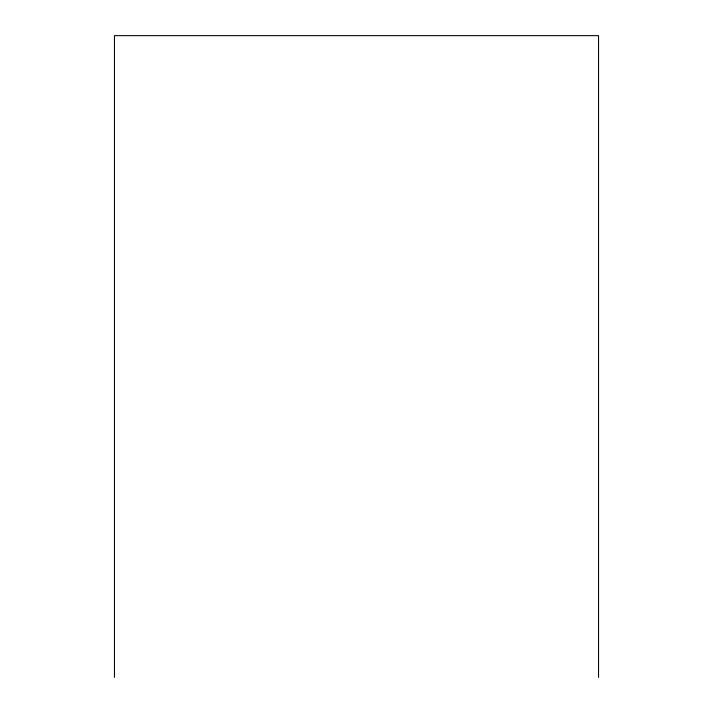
<?xml version="1.0" encoding="UTF-8"?>
<svg xmlns="http://www.w3.org/2000/svg" width="713" height="713" viewBox="0 0 713 713"><rect width="100%" height="100%" fill="white"/><g stroke="black" fill="none" stroke-linecap="round" stroke-linejoin="round"><path stroke-width="1.07" d="M598.537 677.35L598.537 35.65L114.463 35.65L114.463 677.35"/></g></svg>
